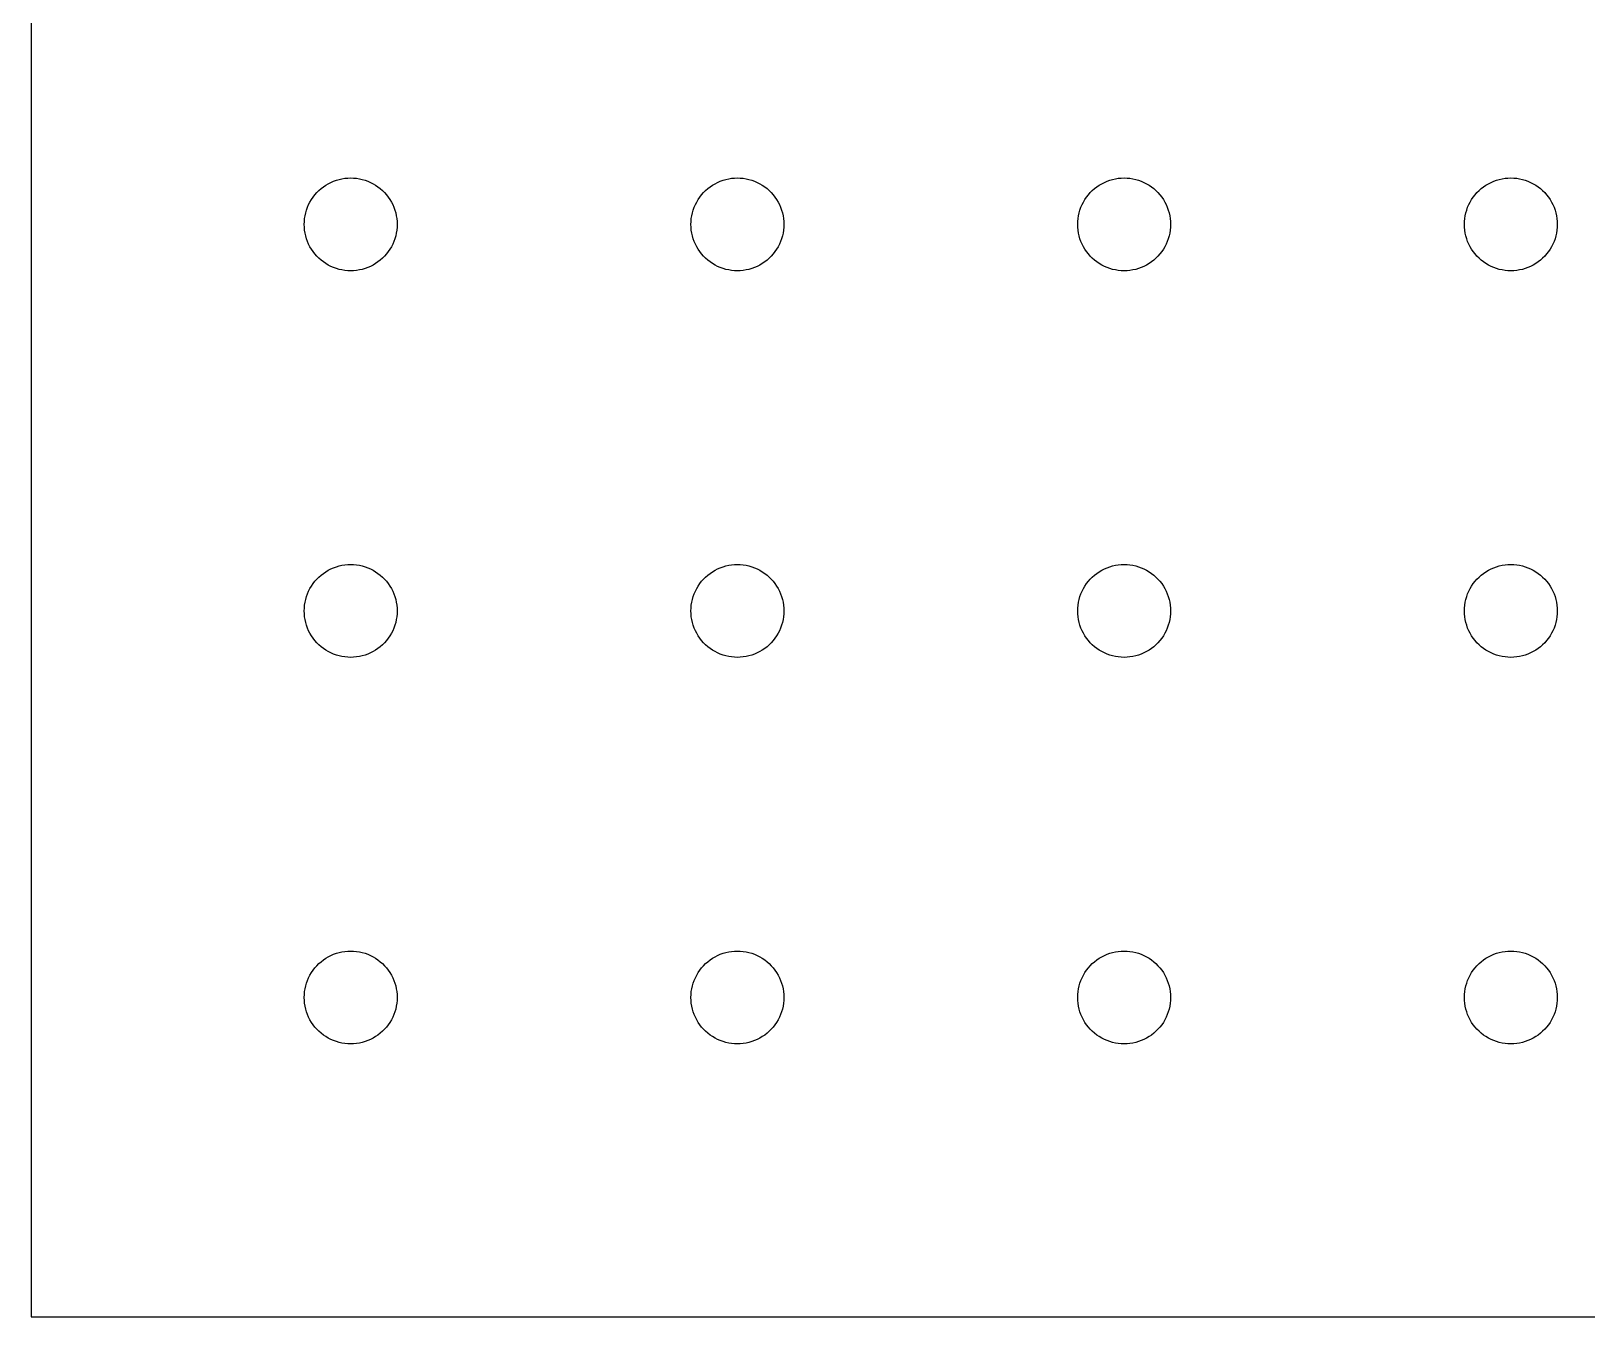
# Model space of a CAD drawing. Header units: metres. Extents: x 0 to 293, y 0 to 255.
# Drawn here: x 0 to 154.1, y 0 to 127.4 of the extents above; entities that cross this region are included whole.
import ezdxf

# ---------------------------------------------------------------- set-up
doc = ezdxf.new("R2010")
doc.units = ezdxf.units.M

msp = doc.modelspace()

# ---------------------------------------------------------------- linework, layer by layer
for p, q in [((0, 254.8), (0, 0)), ((29.6914, 112.412), (29.9566, 112.527)), ((29.9566, 112.527), (30.2285, 112.625)), ((30.2285, 112.625), (30.506, 112.705)), ((30.506, 112.705), (30.788, 112.769)), ((30.788, 112.769), (31.0735, 112.814)), ((31.0735, 112.814), (31.3612, 112.841)), ((31.3612, 112.841), (31.65, 112.85)), ((31.65, 112.85), (31.9388, 112.841)), ((31.9388, 112.841), (32.2265, 112.814)), ((32.2265, 112.814), (32.5119, 112.769)), ((32.5119, 112.769), (32.794, 112.705)), ((32.794, 112.705), (33.0715, 112.625)), ((33.0715, 112.625), (33.3434, 112.527)), ((33.3434, 112.527), (33.6086, 112.412)), ((67.9914, 112.412), (68.2566, 112.527)), ((68.2566, 112.527), (68.5285, 112.625)), ((68.5285, 112.625), (68.806, 112.705)), ((68.806, 112.705), (69.088, 112.769)), ((69.088, 112.769), (69.3735, 112.814)), ((69.3735, 112.814), (69.6612, 112.841)), ((69.6612, 112.841), (69.95, 112.85)), ((69.95, 112.85), (70.2388, 112.841)), ((70.2388, 112.841), (70.5265, 112.814)), ((70.5265, 112.814), (70.812, 112.769)), ((70.812, 112.769), (71.094, 112.705)), ((71.094, 112.705), (71.3715, 112.625)), ((71.3715, 112.625), (71.6434, 112.527)), ((71.6434, 112.527), (71.9086, 112.412)), ((106.291, 112.412), (106.557, 112.527)), ((106.557, 112.527), (106.829, 112.625)), ((106.829, 112.625), (107.106, 112.705)), ((107.106, 112.705), (107.388, 112.769)), ((107.388, 112.769), (107.673, 112.814)), ((107.673, 112.814), (107.961, 112.841)), ((107.961, 112.841), (108.25, 112.85)), ((108.25, 112.85), (108.539, 112.841)), ((108.539, 112.841), (108.827, 112.814)), ((108.827, 112.814), (109.112, 112.769)), ((109.112, 112.769), (109.394, 112.705)), ((109.394, 112.705), (109.671, 112.625)), ((109.671, 112.625), (109.943, 112.527)), ((109.943, 112.527), (110.209, 112.412)), ((144.591, 112.412), (144.857, 112.527)), ((144.857, 112.527), (145.129, 112.625)), ((145.129, 112.625), (145.406, 112.705)), ((145.406, 112.705), (145.688, 112.769)), ((145.688, 112.769), (145.973, 112.814)), ((145.973, 112.814), (146.261, 112.841)), ((146.261, 112.841), (146.55, 112.85)), ((146.55, 112.85), (146.839, 112.841)), ((146.839, 112.841), (147.127, 112.814)), ((147.127, 112.814), (147.412, 112.769)), ((147.412, 112.769), (147.694, 112.705)), ((147.694, 112.705), (147.971, 112.625)), ((147.971, 112.625), (148.243, 112.527)), ((148.243, 112.527), (148.509, 112.412)), ((27.7661, 110.715), (27.9285, 110.954)), ((27.9285, 110.954), (28.1056, 111.182)), ((28.1056, 111.182), (28.2967, 111.399)), ((28.2967, 111.399), (28.5011, 111.603)), ((28.5011, 111.603), (28.7178, 111.794)), ((28.7178, 111.794), (28.9462, 111.971)), ((28.9462, 111.971), (29.1852, 112.134)), ((29.1852, 112.134), (29.4339, 112.281)), ((29.4339, 112.281), (29.6914, 112.412)), ((33.6086, 112.412), (33.8661, 112.281)), ((33.8661, 112.281), (34.1148, 112.134)), ((34.1148, 112.134), (34.3538, 111.971)), ((34.3538, 111.971), (34.5821, 111.794)), ((34.5821, 111.794), (34.7989, 111.603)), ((34.7989, 111.603), (35.0033, 111.399)), ((35.0033, 111.399), (35.1944, 111.182)), ((35.1944, 111.182), (35.3715, 110.954)), ((35.3715, 110.954), (35.5339, 110.715)), ((66.0661, 110.715), (66.2285, 110.954)), ((66.2285, 110.954), (66.4056, 111.182)), ((66.4056, 111.182), (66.5967, 111.399)), ((66.5967, 111.399), (66.8011, 111.603)), ((66.8011, 111.603), (67.0179, 111.794)), ((67.0179, 111.794), (67.2462, 111.971)), ((67.2462, 111.971), (67.4852, 112.134)), ((67.4852, 112.134), (67.7339, 112.281)), ((67.7339, 112.281), (67.9914, 112.412)), ((71.9086, 112.412), (72.1661, 112.281)), ((72.1661, 112.281), (72.4148, 112.134)), ((72.4148, 112.134), (72.6538, 111.971)), ((72.6538, 111.971), (72.8821, 111.794)), ((72.8821, 111.794), (73.0989, 111.603)), ((73.0989, 111.603), (73.3033, 111.399)), ((73.3033, 111.399), (73.4944, 111.182)), ((73.4944, 111.182), (73.6715, 110.954)), ((73.6715, 110.954), (73.8339, 110.715)), ((104.366, 110.715), (104.529, 110.954)), ((104.529, 110.954), (104.706, 111.182)), ((104.706, 111.182), (104.897, 111.399)), ((104.897, 111.399), (105.101, 111.603)), ((105.101, 111.603), (105.318, 111.794)), ((105.318, 111.794), (105.546, 111.971)), ((105.546, 111.971), (105.785, 112.134)), ((105.785, 112.134), (106.034, 112.281)), ((106.034, 112.281), (106.291, 112.412)), ((110.209, 112.412), (110.466, 112.281)), ((110.466, 112.281), (110.715, 112.134)), ((110.715, 112.134), (110.954, 111.971)), ((110.954, 111.971), (111.182, 111.794)), ((111.182, 111.794), (111.399, 111.603)), ((111.399, 111.603), (111.603, 111.399)), ((111.603, 111.399), (111.794, 111.182)), ((111.794, 111.182), (111.971, 110.954)), ((111.971, 110.954), (112.134, 110.715)), ((142.666, 110.715), (142.829, 110.954)), ((142.829, 110.954), (143.006, 111.182)), ((143.006, 111.182), (143.197, 111.399)), ((143.197, 111.399), (143.401, 111.603)), ((143.401, 111.603), (143.618, 111.794)), ((143.618, 111.794), (143.846, 111.971)), ((143.846, 111.971), (144.085, 112.134)), ((144.085, 112.134), (144.334, 112.281)), ((144.334, 112.281), (144.591, 112.412)), ((148.509, 112.412), (148.766, 112.281)), ((148.766, 112.281), (149.015, 112.134)), ((149.015, 112.134), (149.254, 111.971)), ((149.254, 111.971), (149.482, 111.794)), ((149.482, 111.794), (149.699, 111.603)), ((149.699, 111.603), (149.903, 111.399)), ((149.903, 111.399), (150.094, 111.182)), ((150.094, 111.182), (150.271, 110.954)), ((150.271, 110.954), (150.434, 110.715)), ((27.1945, 109.394), (27.2751, 109.671)), ((27.2751, 109.671), (27.373, 109.943)), ((27.373, 109.943), (27.4878, 110.209)), ((27.4878, 110.209), (27.619, 110.466)), ((27.619, 110.466), (27.7661, 110.715)), ((35.5339, 110.715), (35.681, 110.466)), ((35.681, 110.466), (35.8122, 110.209)), ((35.8122, 110.209), (35.927, 109.943)), ((35.927, 109.943), (36.0249, 109.671)), ((36.0249, 109.671), (36.1055, 109.394)), ((65.4945, 109.394), (65.5751, 109.671)), ((65.5751, 109.671), (65.673, 109.943)), ((65.673, 109.943), (65.7878, 110.209)), ((65.7878, 110.209), (65.919, 110.466)), ((65.919, 110.466), (66.0661, 110.715)), ((73.8339, 110.715), (73.981, 110.466)), ((73.981, 110.466), (74.1122, 110.209)), ((74.1122, 110.209), (74.227, 109.943)), ((74.227, 109.943), (74.3249, 109.671)), ((74.3249, 109.671), (74.4055, 109.394)), ((103.795, 109.394), (103.875, 109.671)), ((103.875, 109.671), (103.973, 109.943)), ((103.973, 109.943), (104.088, 110.209)), ((104.088, 110.209), (104.219, 110.466)), ((104.219, 110.466), (104.366, 110.715)), ((112.134, 110.715), (112.281, 110.466)), ((112.281, 110.466), (112.412, 110.209)), ((112.412, 110.209), (112.527, 109.943)), ((112.527, 109.943), (112.625, 109.671)), ((112.625, 109.671), (112.705, 109.394)), ((142.095, 109.394), (142.175, 109.671)), ((142.175, 109.671), (142.273, 109.943)), ((142.273, 109.943), (142.388, 110.209)), ((142.388, 110.209), (142.519, 110.466)), ((142.519, 110.466), (142.666, 110.715)), ((150.434, 110.715), (150.581, 110.466)), ((150.581, 110.466), (150.712, 110.209)), ((150.712, 110.209), (150.827, 109.943)), ((150.827, 109.943), (150.925, 109.671)), ((150.925, 109.671), (151.005, 109.394)), ((27.05, 108.25), (27.0591, 108.539)), ((27.0591, 107.961), (27.05, 108.25)), ((27.0591, 108.539), (27.0863, 108.827)), ((27.0863, 107.673), (27.0591, 107.961)), ((27.0863, 108.827), (27.1315, 109.112)), ((27.1315, 109.112), (27.1945, 109.394)), ((36.1055, 109.394), (36.1685, 109.112)), ((36.1685, 109.112), (36.2137, 108.827)), ((36.2137, 108.827), (36.2409, 108.539)), ((36.2409, 107.961), (36.2137, 107.673)), ((36.2409, 108.539), (36.25, 108.25)), ((36.25, 108.25), (36.2409, 107.961)), ((65.35, 108.25), (65.3591, 108.539)), ((65.3591, 107.961), (65.35, 108.25)), ((65.3591, 108.539), (65.3863, 108.827)), ((65.3863, 107.673), (65.3591, 107.961)), ((65.3863, 108.827), (65.4315, 109.112)), ((65.4315, 109.112), (65.4945, 109.394)), ((74.4055, 109.394), (74.4685, 109.112)), ((74.4685, 109.112), (74.5137, 108.827)), ((74.5137, 108.827), (74.5409, 108.539)), ((74.5409, 107.961), (74.5137, 107.673)), ((74.5409, 108.539), (74.55, 108.25)), ((74.55, 108.25), (74.5409, 107.961)), ((103.65, 108.25), (103.659, 108.539)), ((103.659, 107.961), (103.65, 108.25)), ((103.659, 108.539), (103.686, 108.827)), ((103.686, 107.673), (103.659, 107.961)), ((103.686, 108.827), (103.731, 109.112)), ((103.731, 109.112), (103.795, 109.394)), ((112.705, 109.394), (112.769, 109.112)), ((112.769, 109.112), (112.814, 108.827)), ((112.814, 108.827), (112.841, 108.539)), ((112.841, 107.961), (112.814, 107.673)), ((112.841, 108.539), (112.85, 108.25)), ((112.85, 108.25), (112.841, 107.961)), ((141.95, 108.25), (141.959, 108.539)), ((141.959, 107.961), (141.95, 108.25)), ((141.959, 108.539), (141.986, 108.827)), ((141.986, 107.673), (141.959, 107.961)), ((141.986, 108.827), (142.031, 109.112)), ((142.031, 109.112), (142.095, 109.394)), ((151.005, 109.394), (151.069, 109.112)), ((151.069, 109.112), (151.114, 108.827)), ((151.114, 108.827), (151.141, 108.539)), ((151.141, 107.961), (151.114, 107.673)), ((151.141, 108.539), (151.15, 108.25)), ((151.15, 108.25), (151.141, 107.961)), ((27.1315, 107.388), (27.0863, 107.673)), ((27.1945, 107.106), (27.1315, 107.388)), ((27.2751, 106.829), (27.1945, 107.106)), ((27.373, 106.557), (27.2751, 106.829)), ((27.4878, 106.291), (27.373, 106.557)), ((35.927, 106.557), (35.8122, 106.291)), ((36.0249, 106.829), (35.927, 106.557)), ((36.1055, 107.106), (36.0249, 106.829)), ((36.1685, 107.388), (36.1055, 107.106)), ((36.2137, 107.673), (36.1685, 107.388)), ((65.4315, 107.388), (65.3863, 107.673)), ((65.4945, 107.106), (65.4315, 107.388)), ((65.5751, 106.829), (65.4945, 107.106)), ((65.673, 106.557), (65.5751, 106.829)), ((65.7878, 106.291), (65.673, 106.557)), ((74.227, 106.557), (74.1122, 106.291)), ((74.3249, 106.829), (74.227, 106.557)), ((74.4055, 107.106), (74.3249, 106.829)), ((74.4685, 107.388), (74.4055, 107.106)), ((74.5137, 107.673), (74.4685, 107.388)), ((103.731, 107.388), (103.686, 107.673)), ((103.795, 107.106), (103.731, 107.388)), ((103.875, 106.829), (103.795, 107.106)), ((103.973, 106.557), (103.875, 106.829)), ((104.088, 106.291), (103.973, 106.557)), ((112.527, 106.557), (112.412, 106.291)), ((112.625, 106.829), (112.527, 106.557)), ((112.705, 107.106), (112.625, 106.829)), ((112.769, 107.388), (112.705, 107.106)), ((112.814, 107.673), (112.769, 107.388)), ((142.031, 107.388), (141.986, 107.673)), ((142.095, 107.106), (142.031, 107.388)), ((142.175, 106.829), (142.095, 107.106)), ((142.273, 106.557), (142.175, 106.829)), ((142.388, 106.291), (142.273, 106.557)), ((150.827, 106.557), (150.712, 106.291)), ((150.925, 106.829), (150.827, 106.557)), ((151.005, 107.106), (150.925, 106.829)), ((151.069, 107.388), (151.005, 107.106)), ((151.114, 107.673), (151.069, 107.388)), ((27.619, 106.034), (27.4878, 106.291)), ((27.7661, 105.785), (27.619, 106.034)), ((27.9285, 105.546), (27.7661, 105.785)), ((28.1056, 105.318), (27.9285, 105.546)), ((28.2967, 105.101), (28.1056, 105.318)), ((28.5011, 104.897), (28.2967, 105.101)), ((28.7178, 104.706), (28.5011, 104.897)), ((34.7989, 104.897), (34.5821, 104.706)), ((35.0033, 105.101), (34.7989, 104.897)), ((35.1944, 105.318), (35.0033, 105.101)), ((35.3715, 105.546), (35.1944, 105.318)), ((35.5339, 105.785), (35.3715, 105.546)), ((35.681, 106.034), (35.5339, 105.785)), ((35.8122, 106.291), (35.681, 106.034)), ((65.919, 106.034), (65.7878, 106.291)), ((66.0661, 105.785), (65.919, 106.034)), ((66.2285, 105.546), (66.0661, 105.785)), ((66.4056, 105.318), (66.2285, 105.546)), ((66.5967, 105.101), (66.4056, 105.318)), ((66.8011, 104.897), (66.5967, 105.101)), ((67.0179, 104.706), (66.8011, 104.897)), ((73.0989, 104.897), (72.8821, 104.706)), ((73.3033, 105.101), (73.0989, 104.897)), ((73.4944, 105.318), (73.3033, 105.101)), ((73.6715, 105.546), (73.4944, 105.318)), ((73.8339, 105.785), (73.6715, 105.546)), ((73.981, 106.034), (73.8339, 105.785)), ((74.1122, 106.291), (73.981, 106.034)), ((104.219, 106.034), (104.088, 106.291)), ((104.366, 105.785), (104.219, 106.034)), ((104.529, 105.546), (104.366, 105.785)), ((104.706, 105.318), (104.529, 105.546)), ((104.897, 105.101), (104.706, 105.318)), ((105.101, 104.897), (104.897, 105.101)), ((105.318, 104.706), (105.101, 104.897)), ((111.399, 104.897), (111.182, 104.706)), ((111.603, 105.101), (111.399, 104.897)), ((111.794, 105.318), (111.603, 105.101)), ((111.971, 105.546), (111.794, 105.318)), ((112.134, 105.785), (111.971, 105.546)), ((112.281, 106.034), (112.134, 105.785)), ((112.412, 106.291), (112.281, 106.034)), ((142.519, 106.034), (142.388, 106.291)), ((142.666, 105.785), (142.519, 106.034)), ((142.829, 105.546), (142.666, 105.785)), ((143.006, 105.318), (142.829, 105.546)), ((143.197, 105.101), (143.006, 105.318)), ((143.401, 104.897), (143.197, 105.101)), ((143.618, 104.706), (143.401, 104.897)), ((149.699, 104.897), (149.482, 104.706)), ((149.903, 105.101), (149.699, 104.897)), ((150.094, 105.318), (149.903, 105.101)), ((150.271, 105.546), (150.094, 105.318)), ((150.434, 105.785), (150.271, 105.546)), ((150.581, 106.034), (150.434, 105.785)), ((150.712, 106.291), (150.581, 106.034)), ((28.9462, 104.529), (28.7178, 104.706)), ((29.1852, 104.366), (28.9462, 104.529)), ((29.4339, 104.219), (29.1852, 104.366)), ((29.6914, 104.088), (29.4339, 104.219)), ((29.9566, 103.973), (29.6914, 104.088)), ((30.2285, 103.875), (29.9566, 103.973)), ((30.506, 103.795), (30.2285, 103.875)), ((30.788, 103.731), (30.506, 103.795)), ((31.0735, 103.686), (30.788, 103.731)), ((31.3612, 103.659), (31.0735, 103.686)), ((31.65, 103.65), (31.3612, 103.659)), ((31.9388, 103.659), (31.65, 103.65)), ((32.2265, 103.686), (31.9388, 103.659)), ((32.5119, 103.731), (32.2265, 103.686)), ((32.794, 103.795), (32.5119, 103.731)), ((33.0715, 103.875), (32.794, 103.795)), ((33.3434, 103.973), (33.0715, 103.875)), ((33.6086, 104.088), (33.3434, 103.973)), ((33.8661, 104.219), (33.6086, 104.088)), ((34.1148, 104.366), (33.8661, 104.219)), ((34.3538, 104.529), (34.1148, 104.366)), ((34.5821, 104.706), (34.3538, 104.529)), ((67.2462, 104.529), (67.0179, 104.706)), ((67.4852, 104.366), (67.2462, 104.529)), ((67.7339, 104.219), (67.4852, 104.366)), ((67.9914, 104.088), (67.7339, 104.219)), ((68.2566, 103.973), (67.9914, 104.088)), ((68.5285, 103.875), (68.2566, 103.973)), ((68.806, 103.795), (68.5285, 103.875)), ((69.088, 103.731), (68.806, 103.795)), ((69.3735, 103.686), (69.088, 103.731)), ((69.6612, 103.659), (69.3735, 103.686)), ((69.95, 103.65), (69.6612, 103.659)), ((70.2388, 103.659), (69.95, 103.65)), ((70.5265, 103.686), (70.2388, 103.659)), ((70.812, 103.731), (70.5265, 103.686)), ((71.094, 103.795), (70.812, 103.731)), ((71.3715, 103.875), (71.094, 103.795)), ((71.6434, 103.973), (71.3715, 103.875)), ((71.9086, 104.088), (71.6434, 103.973)), ((72.1661, 104.219), (71.9086, 104.088)), ((72.4148, 104.366), (72.1661, 104.219)), ((72.6538, 104.529), (72.4148, 104.366)), ((72.8821, 104.706), (72.6538, 104.529)), ((105.546, 104.529), (105.318, 104.706)), ((105.785, 104.366), (105.546, 104.529)), ((106.034, 104.219), (105.785, 104.366)), ((106.291, 104.088), (106.034, 104.219)), ((106.557, 103.973), (106.291, 104.088)), ((106.829, 103.875), (106.557, 103.973)), ((107.106, 103.795), (106.829, 103.875)), ((107.388, 103.731), (107.106, 103.795)), ((107.673, 103.686), (107.388, 103.731)), ((107.961, 103.659), (107.673, 103.686)), ((108.25, 103.65), (107.961, 103.659)), ((108.539, 103.659), (108.25, 103.65)), ((108.827, 103.686), (108.539, 103.659)), ((109.112, 103.731), (108.827, 103.686)), ((109.394, 103.795), (109.112, 103.731)), ((109.671, 103.875), (109.394, 103.795)), ((109.943, 103.973), (109.671, 103.875)), ((110.209, 104.088), (109.943, 103.973)), ((110.466, 104.219), (110.209, 104.088)), ((110.715, 104.366), (110.466, 104.219)), ((110.954, 104.529), (110.715, 104.366)), ((111.182, 104.706), (110.954, 104.529)), ((143.846, 104.529), (143.618, 104.706)), ((144.085, 104.366), (143.846, 104.529)), ((144.334, 104.219), (144.085, 104.366)), ((144.591, 104.088), (144.334, 104.219)), ((144.857, 103.973), (144.591, 104.088)), ((145.129, 103.875), (144.857, 103.973)), ((145.406, 103.795), (145.129, 103.875)), ((145.688, 103.731), (145.406, 103.795)), ((145.973, 103.686), (145.688, 103.731)), ((146.261, 103.659), (145.973, 103.686)), ((146.55, 103.65), (146.261, 103.659)), ((146.839, 103.659), (146.55, 103.65)), ((147.127, 103.686), (146.839, 103.659)), ((147.412, 103.731), (147.127, 103.686)), ((147.694, 103.795), (147.412, 103.731)), ((147.971, 103.875), (147.694, 103.795)), ((148.243, 103.973), (147.971, 103.875)), ((148.509, 104.088), (148.243, 103.973)), ((148.766, 104.219), (148.509, 104.088)), ((149.015, 104.366), (148.766, 104.219)), ((149.254, 104.529), (149.015, 104.366)), ((149.482, 104.706), (149.254, 104.529)), ((29.1852, 73.8339), (29.4339, 73.981)), ((29.4339, 73.981), (29.6914, 74.1122)), ((29.6914, 74.1122), (29.9566, 74.227)), ((29.9566, 74.227), (30.2285, 74.3249)), ((30.2285, 74.3249), (30.506, 74.4055)), ((30.506, 74.4055), (30.788, 74.4685)), ((30.788, 74.4685), (31.0735, 74.5137)), ((31.0735, 74.5137), (31.3612, 74.5409)), ((31.3612, 74.5409), (31.65, 74.55)), ((31.65, 74.55), (31.9388, 74.5409)), ((31.9388, 74.5409), (32.2265, 74.5137)), ((32.2265, 74.5137), (32.5119, 74.4685)), ((32.5119, 74.4685), (32.794, 74.4055)), ((32.794, 74.4055), (33.0715, 74.3249)), ((33.0715, 74.3249), (33.3434, 74.227)), ((33.3434, 74.227), (33.6086, 74.1122)), ((33.6086, 74.1122), (33.8661, 73.981)), ((33.8661, 73.981), (34.1148, 73.8339)), ((67.4852, 73.8339), (67.7339, 73.981)), ((67.7339, 73.981), (67.9914, 74.1122)), ((67.9914, 74.1122), (68.2566, 74.227)), ((68.2566, 74.227), (68.5285, 74.3249)), ((68.5285, 74.3249), (68.806, 74.4055)), ((68.806, 74.4055), (69.088, 74.4685)), ((69.088, 74.4685), (69.3735, 74.5137)), ((69.3735, 74.5137), (69.6612, 74.5409)), ((69.6612, 74.5409), (69.95, 74.55)), ((69.95, 74.55), (70.2388, 74.5409)), ((70.2388, 74.5409), (70.5265, 74.5137)), ((70.5265, 74.5137), (70.812, 74.4685)), ((70.812, 74.4685), (71.094, 74.4055)), ((71.094, 74.4055), (71.3715, 74.3249)), ((71.3715, 74.3249), (71.6434, 74.227)), ((71.6434, 74.227), (71.9086, 74.1122)), ((71.9086, 74.1122), (72.1661, 73.981)), ((72.1661, 73.981), (72.4148, 73.8339)), ((105.785, 73.8339), (106.034, 73.981)), ((106.034, 73.981), (106.291, 74.1122)), ((106.291, 74.1122), (106.557, 74.227)), ((106.557, 74.227), (106.829, 74.3249)), ((106.829, 74.3249), (107.106, 74.4055)), ((107.106, 74.4055), (107.388, 74.4685)), ((107.388, 74.4685), (107.673, 74.5137)), ((107.673, 74.5137), (107.961, 74.5409)), ((107.961, 74.5409), (108.25, 74.55)), ((108.25, 74.55), (108.539, 74.5409)), ((108.539, 74.5409), (108.827, 74.5137)), ((108.827, 74.5137), (109.112, 74.4685)), ((109.112, 74.4685), (109.394, 74.4055)), ((109.394, 74.4055), (109.671, 74.3249)), ((109.671, 74.3249), (109.943, 74.227)), ((109.943, 74.227), (110.209, 74.1122)), ((110.209, 74.1122), (110.466, 73.981)), ((110.466, 73.981), (110.715, 73.8339)), ((144.085, 73.8339), (144.334, 73.981)), ((144.334, 73.981), (144.591, 74.1122)), ((144.591, 74.1122), (144.857, 74.227)), ((144.857, 74.227), (145.129, 74.3249)), ((145.129, 74.3249), (145.406, 74.4055)), ((145.406, 74.4055), (145.688, 74.4685)), ((145.688, 74.4685), (145.973, 74.5137)), ((145.973, 74.5137), (146.261, 74.5409)), ((146.261, 74.5409), (146.55, 74.55)), ((146.55, 74.55), (146.839, 74.5409)), ((146.839, 74.5409), (147.127, 74.5137)), ((147.127, 74.5137), (147.412, 74.4685)), ((147.412, 74.4685), (147.694, 74.4055)), ((147.694, 74.4055), (147.971, 74.3249)), ((147.971, 74.3249), (148.243, 74.227)), ((148.243, 74.227), (148.509, 74.1122)), ((148.509, 74.1122), (148.766, 73.981)), ((148.766, 73.981), (149.015, 73.8339)), ((27.7661, 72.4148), (27.9285, 72.6538)), ((27.9285, 72.6538), (28.1056, 72.8821)), ((28.1056, 72.8821), (28.2967, 73.0989)), ((28.2967, 73.0989), (28.5011, 73.3033)), ((28.5011, 73.3033), (28.7178, 73.4944)), ((28.7178, 73.4944), (28.9462, 73.6715)), ((28.9462, 73.6715), (29.1852, 73.8339)), ((34.1148, 73.8339), (34.3538, 73.6715)), ((34.3538, 73.6715), (34.5821, 73.4944)), ((34.5821, 73.4944), (34.7989, 73.3033)), ((34.7989, 73.3033), (35.0033, 73.0989)), ((35.0033, 73.0989), (35.1944, 72.8821)), ((35.1944, 72.8821), (35.3715, 72.6538)), ((35.3715, 72.6538), (35.5339, 72.4148)), ((66.0661, 72.4148), (66.2285, 72.6538)), ((66.2285, 72.6538), (66.4056, 72.8821)), ((66.4056, 72.8821), (66.5967, 73.0989)), ((66.5967, 73.0989), (66.8011, 73.3033)), ((66.8011, 73.3033), (67.0179, 73.4944)), ((67.0179, 73.4944), (67.2462, 73.6715)), ((67.2462, 73.6715), (67.4852, 73.8339)), ((72.4148, 73.8339), (72.6538, 73.6715)), ((72.6538, 73.6715), (72.8821, 73.4944)), ((72.8821, 73.4944), (73.0989, 73.3033)), ((73.0989, 73.3033), (73.3033, 73.0989)), ((73.3033, 73.0989), (73.4944, 72.8821)), ((73.4944, 72.8821), (73.6715, 72.6538)), ((73.6715, 72.6538), (73.8339, 72.4148)), ((104.366, 72.4148), (104.529, 72.6538)), ((104.529, 72.6538), (104.706, 72.8821)), ((104.706, 72.8821), (104.897, 73.0989)), ((104.897, 73.0989), (105.101, 73.3033)), ((105.101, 73.3033), (105.318, 73.4944)), ((105.318, 73.4944), (105.546, 73.6715)), ((105.546, 73.6715), (105.785, 73.8339)), ((110.715, 73.8339), (110.954, 73.6715)), ((110.954, 73.6715), (111.182, 73.4944)), ((111.182, 73.4944), (111.399, 73.3033)), ((111.399, 73.3033), (111.603, 73.0989)), ((111.603, 73.0989), (111.794, 72.8821)), ((111.794, 72.8821), (111.971, 72.6538)), ((111.971, 72.6538), (112.134, 72.4148)), ((142.666, 72.4148), (142.829, 72.6538)), ((142.829, 72.6538), (143.006, 72.8821)), ((143.006, 72.8821), (143.197, 73.0989)), ((143.197, 73.0989), (143.401, 73.3033)), ((143.401, 73.3033), (143.618, 73.4944)), ((143.618, 73.4944), (143.846, 73.6715)), ((143.846, 73.6715), (144.085, 73.8339)), ((149.015, 73.8339), (149.254, 73.6715)), ((149.254, 73.6715), (149.482, 73.4944)), ((149.482, 73.4944), (149.699, 73.3033)), ((149.699, 73.3033), (149.903, 73.0989)), ((149.903, 73.0989), (150.094, 72.8821)), ((150.094, 72.8821), (150.271, 72.6538)), ((150.271, 72.6538), (150.434, 72.4148)), ((27.1315, 70.812), (27.1945, 71.094)), ((27.1945, 71.094), (27.2751, 71.3715)), ((27.2751, 71.3715), (27.373, 71.6434)), ((27.373, 71.6434), (27.4878, 71.9086)), ((27.4878, 71.9086), (27.619, 72.1661)), ((27.619, 72.1661), (27.7661, 72.4148)), ((35.5339, 72.4148), (35.681, 72.1661)), ((35.681, 72.1661), (35.8122, 71.9086)), ((35.8122, 71.9086), (35.927, 71.6434)), ((35.927, 71.6434), (36.0249, 71.3715)), ((36.0249, 71.3715), (36.1055, 71.094)), ((36.1055, 71.094), (36.1685, 70.812)), ((65.4315, 70.812), (65.4945, 71.094)), ((65.4945, 71.094), (65.5751, 71.3715)), ((65.5751, 71.3715), (65.673, 71.6434)), ((65.673, 71.6434), (65.7878, 71.9086)), ((65.7878, 71.9086), (65.919, 72.1661)), ((65.919, 72.1661), (66.0661, 72.4148)), ((73.8339, 72.4148), (73.981, 72.1661)), ((73.981, 72.1661), (74.1122, 71.9086)), ((74.1122, 71.9086), (74.227, 71.6434)), ((74.227, 71.6434), (74.3249, 71.3715)), ((74.3249, 71.3715), (74.4055, 71.094)), ((74.4055, 71.094), (74.4685, 70.812)), ((103.731, 70.812), (103.795, 71.094)), ((103.795, 71.094), (103.875, 71.3715)), ((103.875, 71.3715), (103.973, 71.6434)), ((103.973, 71.6434), (104.088, 71.9086)), ((104.088, 71.9086), (104.219, 72.1661)), ((104.219, 72.1661), (104.366, 72.4148)), ((112.134, 72.4148), (112.281, 72.1661)), ((112.281, 72.1661), (112.412, 71.9086)), ((112.412, 71.9086), (112.527, 71.6434)), ((112.527, 71.6434), (112.625, 71.3715)), ((112.625, 71.3715), (112.705, 71.094)), ((112.705, 71.094), (112.769, 70.812)), ((142.031, 70.812), (142.095, 71.094)), ((142.095, 71.094), (142.175, 71.3715)), ((142.175, 71.3715), (142.273, 71.6434)), ((142.273, 71.6434), (142.388, 71.9086)), ((142.388, 71.9086), (142.519, 72.1661)), ((142.519, 72.1661), (142.666, 72.4148)), ((150.434, 72.4148), (150.581, 72.1661)), ((150.581, 72.1661), (150.712, 71.9086)), ((150.712, 71.9086), (150.827, 71.6434)), ((150.827, 71.6434), (150.925, 71.3715)), ((150.925, 71.3715), (151.005, 71.094)), ((151.005, 71.094), (151.069, 70.812)), ((27.05, 69.95), (27.0591, 70.2388)), ((27.0591, 69.6612), (27.05, 69.95)), ((27.0591, 70.2388), (27.0863, 70.5265)), ((27.0863, 69.3735), (27.0591, 69.6612)), ((27.0863, 70.5265), (27.1315, 70.812)), ((27.1315, 69.088), (27.0863, 69.3735)), ((36.1685, 70.812), (36.2137, 70.5265)), ((36.2137, 69.3735), (36.1685, 69.088)), ((36.2137, 70.5265), (36.2409, 70.2388)), ((36.2409, 69.6612), (36.2137, 69.3735)), ((36.2409, 70.2388), (36.25, 69.95)), ((36.25, 69.95), (36.2409, 69.6612)), ((65.35, 69.95), (65.3591, 70.2388)), ((65.3591, 69.6612), (65.35, 69.95)), ((65.3591, 70.2388), (65.3863, 70.5265)), ((65.3863, 69.3735), (65.3591, 69.6612)), ((65.3863, 70.5265), (65.4315, 70.812)), ((65.4315, 69.088), (65.3863, 69.3735)), ((74.4685, 70.812), (74.5137, 70.5265)), ((74.5137, 69.3735), (74.4685, 69.088)), ((74.5137, 70.5265), (74.5409, 70.2388)), ((74.5409, 69.6612), (74.5137, 69.3735)), ((74.5409, 70.2388), (74.55, 69.95)), ((74.55, 69.95), (74.5409, 69.6612)), ((103.65, 69.95), (103.659, 70.2388)), ((103.659, 69.6612), (103.65, 69.95)), ((103.659, 70.2388), (103.686, 70.5265)), ((103.686, 69.3735), (103.659, 69.6612)), ((103.686, 70.5265), (103.731, 70.812)), ((103.731, 69.088), (103.686, 69.3735)), ((112.769, 70.812), (112.814, 70.5265)), ((112.814, 69.3735), (112.769, 69.088)), ((112.814, 70.5265), (112.841, 70.2388)), ((112.841, 69.6612), (112.814, 69.3735)), ((112.841, 70.2388), (112.85, 69.95)), ((112.85, 69.95), (112.841, 69.6612)), ((141.95, 69.95), (141.959, 70.2388)), ((141.959, 69.6612), (141.95, 69.95)), ((141.959, 70.2388), (141.986, 70.5265)), ((141.986, 69.3735), (141.959, 69.6612)), ((141.986, 70.5265), (142.031, 70.812)), ((142.031, 69.088), (141.986, 69.3735)), ((151.069, 70.812), (151.114, 70.5265)), ((151.114, 69.3735), (151.069, 69.088)), ((151.114, 70.5265), (151.141, 70.2388)), ((151.141, 69.6612), (151.114, 69.3735)), ((151.141, 70.2388), (151.15, 69.95)), ((151.15, 69.95), (151.141, 69.6612)), ((27.1945, 68.806), (27.1315, 69.088)), ((27.2751, 68.5285), (27.1945, 68.806)), ((27.373, 68.2566), (27.2751, 68.5285)), ((27.4878, 67.9914), (27.373, 68.2566)), ((27.619, 67.7339), (27.4878, 67.9914)), ((35.8122, 67.9914), (35.681, 67.7339)), ((35.927, 68.2566), (35.8122, 67.9914)), ((36.0249, 68.5285), (35.927, 68.2566)), ((36.1055, 68.806), (36.0249, 68.5285)), ((36.1685, 69.088), (36.1055, 68.806)), ((65.4945, 68.806), (65.4315, 69.088)), ((65.5751, 68.5285), (65.4945, 68.806)), ((65.673, 68.2566), (65.5751, 68.5285)), ((65.7878, 67.9914), (65.673, 68.2566)), ((65.919, 67.7339), (65.7878, 67.9914)), ((74.1122, 67.9914), (73.981, 67.7339)), ((74.227, 68.2566), (74.1122, 67.9914)), ((74.3249, 68.5285), (74.227, 68.2566)), ((74.4055, 68.806), (74.3249, 68.5285)), ((74.4685, 69.088), (74.4055, 68.806)), ((103.795, 68.806), (103.731, 69.088)), ((103.875, 68.5285), (103.795, 68.806)), ((103.973, 68.2566), (103.875, 68.5285)), ((104.088, 67.9914), (103.973, 68.2566)), ((104.219, 67.7339), (104.088, 67.9914)), ((112.412, 67.9914), (112.281, 67.7339)), ((112.527, 68.2566), (112.412, 67.9914)), ((112.625, 68.5285), (112.527, 68.2566)), ((112.705, 68.806), (112.625, 68.5285)), ((112.769, 69.088), (112.705, 68.806)), ((142.095, 68.806), (142.031, 69.088)), ((142.175, 68.5285), (142.095, 68.806)), ((142.273, 68.2566), (142.175, 68.5285)), ((142.388, 67.9914), (142.273, 68.2566)), ((142.519, 67.7339), (142.388, 67.9914)), ((150.712, 67.9914), (150.581, 67.7339)), ((150.827, 68.2566), (150.712, 67.9914)), ((150.925, 68.5285), (150.827, 68.2566)), ((151.005, 68.806), (150.925, 68.5285)), ((151.069, 69.088), (151.005, 68.806)), ((27.7661, 67.4852), (27.619, 67.7339)), ((27.9285, 67.2462), (27.7661, 67.4852)), ((28.1056, 67.0179), (27.9285, 67.2462)), ((28.2967, 66.8011), (28.1056, 67.0179)), ((28.5011, 66.5967), (28.2967, 66.8011)), ((28.7178, 66.4056), (28.5011, 66.5967)), ((28.9462, 66.2285), (28.7178, 66.4056)), ((34.5821, 66.4056), (34.3538, 66.2285)), ((34.7989, 66.5967), (34.5821, 66.4056)), ((35.0033, 66.8011), (34.7989, 66.5967)), ((35.1944, 67.0179), (35.0033, 66.8011)), ((35.3715, 67.2462), (35.1944, 67.0179)), ((35.5339, 67.4852), (35.3715, 67.2462)), ((35.681, 67.7339), (35.5339, 67.4852)), ((66.0661, 67.4852), (65.919, 67.7339)), ((66.2285, 67.2462), (66.0661, 67.4852)), ((66.4056, 67.0179), (66.2285, 67.2462)), ((66.5967, 66.8011), (66.4056, 67.0179)), ((66.8011, 66.5967), (66.5967, 66.8011)), ((67.0179, 66.4056), (66.8011, 66.5967)), ((67.2462, 66.2285), (67.0179, 66.4056)), ((72.8821, 66.4056), (72.6538, 66.2285)), ((73.0989, 66.5967), (72.8821, 66.4056)), ((73.3033, 66.8011), (73.0989, 66.5967)), ((73.4944, 67.0179), (73.3033, 66.8011)), ((73.6715, 67.2462), (73.4944, 67.0179)), ((73.8339, 67.4852), (73.6715, 67.2462)), ((73.981, 67.7339), (73.8339, 67.4852)), ((104.366, 67.4852), (104.219, 67.7339)), ((104.529, 67.2462), (104.366, 67.4852)), ((104.706, 67.0179), (104.529, 67.2462)), ((104.897, 66.8011), (104.706, 67.0179)), ((105.101, 66.5967), (104.897, 66.8011)), ((105.318, 66.4056), (105.101, 66.5967)), ((105.546, 66.2285), (105.318, 66.4056)), ((111.182, 66.4056), (110.954, 66.2285)), ((111.399, 66.5967), (111.182, 66.4056)), ((111.603, 66.8011), (111.399, 66.5967)), ((111.794, 67.0179), (111.603, 66.8011)), ((111.971, 67.2462), (111.794, 67.0179)), ((112.134, 67.4852), (111.971, 67.2462)), ((112.281, 67.7339), (112.134, 67.4852)), ((142.666, 67.4852), (142.519, 67.7339)), ((142.829, 67.2462), (142.666, 67.4852)), ((143.006, 67.0179), (142.829, 67.2462)), ((143.197, 66.8011), (143.006, 67.0179)), ((143.401, 66.5967), (143.197, 66.8011)), ((143.618, 66.4056), (143.401, 66.5967)), ((143.846, 66.2285), (143.618, 66.4056)), ((149.482, 66.4056), (149.254, 66.2285)), ((149.699, 66.5967), (149.482, 66.4056)), ((149.903, 66.8011), (149.699, 66.5967)), ((150.094, 67.0179), (149.903, 66.8011)), ((150.271, 67.2462), (150.094, 67.0179)), ((150.434, 67.4852), (150.271, 67.2462)), ((150.581, 67.7339), (150.434, 67.4852)), ((29.1852, 66.0661), (28.9462, 66.2285)), ((29.4339, 65.919), (29.1852, 66.0661)), ((29.6914, 65.7878), (29.4339, 65.919)), ((29.9566, 65.673), (29.6914, 65.7878)), ((30.2285, 65.5751), (29.9566, 65.673)), ((30.506, 65.4945), (30.2285, 65.5751)), ((30.788, 65.4315), (30.506, 65.4945)), ((31.0735, 65.3863), (30.788, 65.4315)), ((31.3612, 65.3591), (31.0735, 65.3863)), ((31.65, 65.35), (31.3612, 65.3591)), ((31.9388, 65.3591), (31.65, 65.35)), ((32.2265, 65.3863), (31.9388, 65.3591)), ((32.5119, 65.4315), (32.2265, 65.3863)), ((32.794, 65.4945), (32.5119, 65.4315)), ((33.0715, 65.5751), (32.794, 65.4945)), ((33.3434, 65.673), (33.0715, 65.5751)), ((33.6086, 65.7878), (33.3434, 65.673)), ((33.8661, 65.919), (33.6086, 65.7878)), ((34.1148, 66.0661), (33.8661, 65.919)), ((34.3538, 66.2285), (34.1148, 66.0661)), ((67.4852, 66.0661), (67.2462, 66.2285)), ((67.7339, 65.919), (67.4852, 66.0661)), ((67.9914, 65.7878), (67.7339, 65.919)), ((68.2566, 65.673), (67.9914, 65.7878)), ((68.5285, 65.5751), (68.2566, 65.673)), ((68.806, 65.4945), (68.5285, 65.5751)), ((69.088, 65.4315), (68.806, 65.4945)), ((69.3735, 65.3863), (69.088, 65.4315)), ((69.6612, 65.3591), (69.3735, 65.3863)), ((69.95, 65.35), (69.6612, 65.3591)), ((70.2388, 65.3591), (69.95, 65.35)), ((70.5265, 65.3863), (70.2388, 65.3591)), ((70.812, 65.4315), (70.5265, 65.3863)), ((71.094, 65.4945), (70.812, 65.4315)), ((71.3715, 65.5751), (71.094, 65.4945)), ((71.6434, 65.673), (71.3715, 65.5751)), ((71.9086, 65.7878), (71.6434, 65.673)), ((72.1661, 65.919), (71.9086, 65.7878)), ((72.4148, 66.0661), (72.1661, 65.919)), ((72.6538, 66.2285), (72.4148, 66.0661)), ((105.785, 66.0661), (105.546, 66.2285)), ((106.034, 65.919), (105.785, 66.0661)), ((106.291, 65.7878), (106.034, 65.919)), ((106.557, 65.673), (106.291, 65.7878)), ((106.829, 65.5751), (106.557, 65.673)), ((107.106, 65.4945), (106.829, 65.5751)), ((107.388, 65.4315), (107.106, 65.4945)), ((107.673, 65.3863), (107.388, 65.4315)), ((107.961, 65.3591), (107.673, 65.3863)), ((108.25, 65.35), (107.961, 65.3591)), ((108.539, 65.3591), (108.25, 65.35)), ((108.827, 65.3863), (108.539, 65.3591)), ((109.112, 65.4315), (108.827, 65.3863)), ((109.394, 65.4945), (109.112, 65.4315)), ((109.671, 65.5751), (109.394, 65.4945)), ((109.943, 65.673), (109.671, 65.5751)), ((110.209, 65.7878), (109.943, 65.673)), ((110.466, 65.919), (110.209, 65.7878)), ((110.715, 66.0661), (110.466, 65.919)), ((110.954, 66.2285), (110.715, 66.0661)), ((144.085, 66.0661), (143.846, 66.2285)), ((144.334, 65.919), (144.085, 66.0661)), ((144.591, 65.7878), (144.334, 65.919)), ((144.857, 65.673), (144.591, 65.7878)), ((145.129, 65.5751), (144.857, 65.673)), ((145.406, 65.4945), (145.129, 65.5751)), ((145.688, 65.4315), (145.406, 65.4945)), ((145.973, 65.3863), (145.688, 65.4315)), ((146.261, 65.3591), (145.973, 65.3863)), ((146.55, 65.35), (146.261, 65.3591)), ((146.839, 65.3591), (146.55, 65.35)), ((147.127, 65.3863), (146.839, 65.3591)), ((147.412, 65.4315), (147.127, 65.3863)), ((147.694, 65.4945), (147.412, 65.4315)), ((147.971, 65.5751), (147.694, 65.4945)), ((148.243, 65.673), (147.971, 65.5751)), ((148.509, 65.7878), (148.243, 65.673)), ((148.766, 65.919), (148.509, 65.7878)), ((149.015, 66.0661), (148.766, 65.919)), ((149.254, 66.2285), (149.015, 66.0661)), ((28.9462, 35.3715), (29.1852, 35.5339)), ((29.1852, 35.5339), (29.4339, 35.681)), ((29.4339, 35.681), (29.6914, 35.8122)), ((29.6914, 35.8122), (29.9566, 35.927)), ((29.9566, 35.927), (30.2285, 36.0249)), ((30.2285, 36.0249), (30.506, 36.1055)), ((30.506, 36.1055), (30.788, 36.1685)), ((30.788, 36.1685), (31.0735, 36.2137)), ((31.0735, 36.2137), (31.3612, 36.2409)), ((31.3612, 36.2409), (31.65, 36.25)), ((31.65, 36.25), (31.9388, 36.2409)), ((31.9388, 36.2409), (32.2265, 36.2137)), ((32.2265, 36.2137), (32.5119, 36.1685)), ((32.5119, 36.1685), (32.794, 36.1055)), ((32.794, 36.1055), (33.0715, 36.0249)), ((33.0715, 36.0249), (33.3434, 35.927)), ((33.3434, 35.927), (33.6086, 35.8122)), ((33.6086, 35.8122), (33.8661, 35.681)), ((33.8661, 35.681), (34.1148, 35.5339)), ((34.1148, 35.5339), (34.3538, 35.3715)), ((67.2462, 35.3715), (67.4852, 35.5339)), ((67.4852, 35.5339), (67.7339, 35.681)), ((67.7339, 35.681), (67.9914, 35.8122)), ((67.9914, 35.8122), (68.2566, 35.927)), ((68.2566, 35.927), (68.5285, 36.0249)), ((68.5285, 36.0249), (68.806, 36.1055)), ((68.806, 36.1055), (69.088, 36.1685)), ((69.088, 36.1685), (69.3735, 36.2137)), ((69.3735, 36.2137), (69.6612, 36.2409)), ((69.6612, 36.2409), (69.95, 36.25)), ((69.95, 36.25), (70.2388, 36.2409)), ((70.2388, 36.2409), (70.5265, 36.2137)), ((70.5265, 36.2137), (70.812, 36.1685)), ((70.812, 36.1685), (71.094, 36.1055)), ((71.094, 36.1055), (71.3715, 36.0249)), ((71.3715, 36.0249), (71.6434, 35.927)), ((71.6434, 35.927), (71.9086, 35.8122)), ((71.9086, 35.8122), (72.1661, 35.681)), ((72.1661, 35.681), (72.4148, 35.5339)), ((72.4148, 35.5339), (72.6538, 35.3715)), ((105.546, 35.3715), (105.785, 35.5339)), ((105.785, 35.5339), (106.034, 35.681)), ((106.034, 35.681), (106.291, 35.8122)), ((106.291, 35.8122), (106.557, 35.927)), ((106.557, 35.927), (106.829, 36.0249)), ((106.829, 36.0249), (107.106, 36.1055)), ((107.106, 36.1055), (107.388, 36.1685)), ((107.388, 36.1685), (107.673, 36.2137)), ((107.673, 36.2137), (107.961, 36.2409)), ((107.961, 36.2409), (108.25, 36.25)), ((108.25, 36.25), (108.539, 36.2409)), ((108.539, 36.2409), (108.827, 36.2137)), ((108.827, 36.2137), (109.112, 36.1685)), ((109.112, 36.1685), (109.394, 36.1055)), ((109.394, 36.1055), (109.671, 36.0249)), ((109.671, 36.0249), (109.943, 35.927)), ((109.943, 35.927), (110.209, 35.8122)), ((110.209, 35.8122), (110.466, 35.681)), ((110.466, 35.681), (110.715, 35.5339)), ((110.715, 35.5339), (110.954, 35.3715)), ((143.846, 35.3715), (144.085, 35.5339)), ((144.085, 35.5339), (144.334, 35.681)), ((144.334, 35.681), (144.591, 35.8122)), ((144.591, 35.8122), (144.857, 35.927)), ((144.857, 35.927), (145.129, 36.0249)), ((145.129, 36.0249), (145.406, 36.1055)), ((145.406, 36.1055), (145.688, 36.1685)), ((145.688, 36.1685), (145.973, 36.2137)), ((145.973, 36.2137), (146.261, 36.2409)), ((146.261, 36.2409), (146.55, 36.25)), ((146.55, 36.25), (146.839, 36.2409)), ((146.839, 36.2409), (147.127, 36.2137)), ((147.127, 36.2137), (147.412, 36.1685)), ((147.412, 36.1685), (147.694, 36.1055)), ((147.694, 36.1055), (147.971, 36.0249)), ((147.971, 36.0249), (148.243, 35.927)), ((148.243, 35.927), (148.509, 35.8122)), ((148.509, 35.8122), (148.766, 35.681)), ((148.766, 35.681), (149.015, 35.5339)), ((149.015, 35.5339), (149.254, 35.3715)), ((27.619, 33.8661), (27.7661, 34.1148)), ((27.7661, 34.1148), (27.9285, 34.3538)), ((27.9285, 34.3538), (28.1056, 34.5821)), ((28.1056, 34.5821), (28.2967, 34.7989)), ((28.2967, 34.7989), (28.5011, 35.0033)), ((28.5011, 35.0033), (28.7178, 35.1944)), ((28.7178, 35.1944), (28.9462, 35.3715)), ((34.3538, 35.3715), (34.5821, 35.1944)), ((34.5821, 35.1944), (34.7989, 35.0033)), ((34.7989, 35.0033), (35.0033, 34.7989)), ((35.0033, 34.7989), (35.1944, 34.5821)), ((35.1944, 34.5821), (35.3715, 34.3538)), ((35.3715, 34.3538), (35.5339, 34.1148)), ((35.5339, 34.1148), (35.681, 33.8661)), ((65.919, 33.8661), (66.0661, 34.1148)), ((66.0661, 34.1148), (66.2285, 34.3538)), ((66.2285, 34.3538), (66.4056, 34.5821)), ((66.4056, 34.5821), (66.5967, 34.7989)), ((66.5967, 34.7989), (66.8011, 35.0033)), ((66.8011, 35.0033), (67.0179, 35.1944)), ((67.0179, 35.1944), (67.2462, 35.3715)), ((72.6538, 35.3715), (72.8821, 35.1944)), ((72.8821, 35.1944), (73.0989, 35.0033)), ((73.0989, 35.0033), (73.3033, 34.7989)), ((73.3033, 34.7989), (73.4944, 34.5821)), ((73.4944, 34.5821), (73.6715, 34.3538)), ((73.6715, 34.3538), (73.8339, 34.1148)), ((73.8339, 34.1148), (73.981, 33.8661)), ((104.219, 33.8661), (104.366, 34.1148)), ((104.366, 34.1148), (104.529, 34.3538)), ((104.529, 34.3538), (104.706, 34.5821)), ((104.706, 34.5821), (104.897, 34.7989)), ((104.897, 34.7989), (105.101, 35.0033)), ((105.101, 35.0033), (105.318, 35.1944)), ((105.318, 35.1944), (105.546, 35.3715)), ((110.954, 35.3715), (111.182, 35.1944)), ((111.182, 35.1944), (111.399, 35.0033)), ((111.399, 35.0033), (111.603, 34.7989)), ((111.603, 34.7989), (111.794, 34.5821)), ((111.794, 34.5821), (111.971, 34.3538)), ((111.971, 34.3538), (112.134, 34.1148)), ((112.134, 34.1148), (112.281, 33.8661)), ((142.519, 33.8661), (142.666, 34.1148)), ((142.666, 34.1148), (142.829, 34.3538)), ((142.829, 34.3538), (143.006, 34.5821)), ((143.006, 34.5821), (143.197, 34.7989)), ((143.197, 34.7989), (143.401, 35.0033)), ((143.401, 35.0033), (143.618, 35.1944)), ((143.618, 35.1944), (143.846, 35.3715)), ((149.254, 35.3715), (149.482, 35.1944)), ((149.482, 35.1944), (149.699, 35.0033)), ((149.699, 35.0033), (149.903, 34.7989)), ((149.903, 34.7989), (150.094, 34.5821)), ((150.094, 34.5821), (150.271, 34.3538)), ((150.271, 34.3538), (150.434, 34.1148)), ((150.434, 34.1148), (150.581, 33.8661)), ((27.0863, 32.2265), (27.1315, 32.5119)), ((27.1315, 32.5119), (27.1945, 32.794)), ((27.1945, 32.794), (27.2751, 33.0715)), ((27.2751, 33.0715), (27.373, 33.3434)), ((27.373, 33.3434), (27.4878, 33.6086)), ((27.4878, 33.6086), (27.619, 33.8661)), ((35.681, 33.8661), (35.8122, 33.6086)), ((35.8122, 33.6086), (35.927, 33.3434)), ((35.927, 33.3434), (36.0249, 33.0715)), ((36.0249, 33.0715), (36.1055, 32.794)), ((36.1055, 32.794), (36.1685, 32.5119)), ((36.1685, 32.5119), (36.2137, 32.2265)), ((65.3863, 32.2265), (65.4315, 32.5119)), ((65.4315, 32.5119), (65.4945, 32.794)), ((65.4945, 32.794), (65.5751, 33.0715)), ((65.5751, 33.0715), (65.673, 33.3434)), ((65.673, 33.3434), (65.7878, 33.6086)), ((65.7878, 33.6086), (65.919, 33.8661)), ((73.981, 33.8661), (74.1122, 33.6086)), ((74.1122, 33.6086), (74.227, 33.3434)), ((74.227, 33.3434), (74.3249, 33.0715)), ((74.3249, 33.0715), (74.4055, 32.794)), ((74.4055, 32.794), (74.4685, 32.5119)), ((74.4685, 32.5119), (74.5137, 32.2265)), ((103.686, 32.2265), (103.731, 32.5119)), ((103.731, 32.5119), (103.795, 32.794)), ((103.795, 32.794), (103.875, 33.0715)), ((103.875, 33.0715), (103.973, 33.3434)), ((103.973, 33.3434), (104.088, 33.6086)), ((104.088, 33.6086), (104.219, 33.8661)), ((112.281, 33.8661), (112.412, 33.6086)), ((112.412, 33.6086), (112.527, 33.3434)), ((112.527, 33.3434), (112.625, 33.0715)), ((112.625, 33.0715), (112.705, 32.794)), ((112.705, 32.794), (112.769, 32.5119)), ((112.769, 32.5119), (112.814, 32.2265)), ((141.986, 32.2265), (142.031, 32.5119)), ((142.031, 32.5119), (142.095, 32.794)), ((142.095, 32.794), (142.175, 33.0715)), ((142.175, 33.0715), (142.273, 33.3434)), ((142.273, 33.3434), (142.388, 33.6086)), ((142.388, 33.6086), (142.519, 33.8661)), ((150.581, 33.8661), (150.712, 33.6086)), ((150.712, 33.6086), (150.827, 33.3434)), ((150.827, 33.3434), (150.925, 33.0715)), ((150.925, 33.0715), (151.005, 32.794)), ((151.005, 32.794), (151.069, 32.5119)), ((151.069, 32.5119), (151.114, 32.2265)), ((27.05, 31.65), (27.0591, 31.9388)), ((27.0591, 31.3612), (27.05, 31.65)), ((27.0591, 31.9388), (27.0863, 32.2265)), ((27.0863, 31.0735), (27.0591, 31.3612)), ((27.1315, 30.788), (27.0863, 31.0735)), ((36.2137, 31.0735), (36.1685, 30.788)), ((36.2137, 32.2265), (36.2409, 31.9388)), ((36.2409, 31.3612), (36.2137, 31.0735)), ((36.2409, 31.9388), (36.25, 31.65)), ((36.25, 31.65), (36.2409, 31.3612)), ((65.35, 31.65), (65.3591, 31.9388)), ((65.3591, 31.3612), (65.35, 31.65)), ((65.3591, 31.9388), (65.3863, 32.2265)), ((65.3863, 31.0735), (65.3591, 31.3612)), ((65.4315, 30.788), (65.3863, 31.0735)), ((74.5137, 31.0735), (74.4685, 30.788)), ((74.5137, 32.2265), (74.5409, 31.9388)), ((74.5409, 31.3612), (74.5137, 31.0735)), ((74.5409, 31.9388), (74.55, 31.65)), ((74.55, 31.65), (74.5409, 31.3612)), ((103.65, 31.65), (103.659, 31.9388)), ((103.659, 31.3612), (103.65, 31.65)), ((103.659, 31.9388), (103.686, 32.2265)), ((103.686, 31.0735), (103.659, 31.3612)), ((103.731, 30.788), (103.686, 31.0735)), ((112.814, 31.0735), (112.769, 30.788)), ((112.814, 32.2265), (112.841, 31.9388)), ((112.841, 31.3612), (112.814, 31.0735)), ((112.841, 31.9388), (112.85, 31.65)), ((112.85, 31.65), (112.841, 31.3612)), ((141.95, 31.65), (141.959, 31.9388)), ((141.959, 31.3612), (141.95, 31.65)), ((141.959, 31.9388), (141.986, 32.2265)), ((141.986, 31.0735), (141.959, 31.3612)), ((142.031, 30.788), (141.986, 31.0735)), ((151.114, 31.0735), (151.069, 30.788)), ((151.114, 32.2265), (151.141, 31.9388)), ((151.141, 31.3612), (151.114, 31.0735)), ((151.141, 31.9388), (151.15, 31.65)), ((151.15, 31.65), (151.141, 31.3612)), ((27.1945, 30.506), (27.1315, 30.788)), ((27.2751, 30.2285), (27.1945, 30.506)), ((27.373, 29.9566), (27.2751, 30.2285)), ((27.4878, 29.6914), (27.373, 29.9566)), ((27.619, 29.4339), (27.4878, 29.6914)), ((27.7661, 29.1852), (27.619, 29.4339)), ((35.681, 29.4339), (35.5339, 29.1852)), ((35.8122, 29.6914), (35.681, 29.4339)), ((35.927, 29.9566), (35.8122, 29.6914)), ((36.0249, 30.2285), (35.927, 29.9566)), ((36.1055, 30.506), (36.0249, 30.2285)), ((36.1685, 30.788), (36.1055, 30.506)), ((65.4945, 30.506), (65.4315, 30.788)), ((65.5751, 30.2285), (65.4945, 30.506)), ((65.673, 29.9566), (65.5751, 30.2285)), ((65.7878, 29.6914), (65.673, 29.9566)), ((65.919, 29.4339), (65.7878, 29.6914)), ((66.0661, 29.1852), (65.919, 29.4339)), ((73.981, 29.4339), (73.8339, 29.1852)), ((74.1122, 29.6914), (73.981, 29.4339)), ((74.227, 29.9566), (74.1122, 29.6914)), ((74.3249, 30.2285), (74.227, 29.9566)), ((74.4055, 30.506), (74.3249, 30.2285)), ((74.4685, 30.788), (74.4055, 30.506)), ((103.795, 30.506), (103.731, 30.788)), ((103.875, 30.2285), (103.795, 30.506)), ((103.973, 29.9566), (103.875, 30.2285)), ((104.088, 29.6914), (103.973, 29.9566)), ((104.219, 29.4339), (104.088, 29.6914)), ((104.366, 29.1852), (104.219, 29.4339)), ((112.281, 29.4339), (112.134, 29.1852)), ((112.412, 29.6914), (112.281, 29.4339)), ((112.527, 29.9566), (112.412, 29.6914)), ((112.625, 30.2285), (112.527, 29.9566)), ((112.705, 30.506), (112.625, 30.2285)), ((112.769, 30.788), (112.705, 30.506)), ((142.095, 30.506), (142.031, 30.788)), ((142.175, 30.2285), (142.095, 30.506)), ((142.273, 29.9566), (142.175, 30.2285)), ((142.388, 29.6914), (142.273, 29.9566)), ((142.519, 29.4339), (142.388, 29.6914)), ((142.666, 29.1852), (142.519, 29.4339)), ((150.581, 29.4339), (150.434, 29.1852)), ((150.712, 29.6914), (150.581, 29.4339)), ((150.827, 29.9566), (150.712, 29.6914)), ((150.925, 30.2285), (150.827, 29.9566)), ((151.005, 30.506), (150.925, 30.2285)), ((151.069, 30.788), (151.005, 30.506)), ((27.9285, 28.9462), (27.7661, 29.1852)), ((28.1056, 28.7178), (27.9285, 28.9462)), ((28.2967, 28.5011), (28.1056, 28.7178)), ((28.5011, 28.2967), (28.2967, 28.5011)), ((28.7178, 28.1056), (28.5011, 28.2967)), ((28.9462, 27.9285), (28.7178, 28.1056)), ((29.1852, 27.7661), (28.9462, 27.9285)), ((29.4339, 27.619), (29.1852, 27.7661)), ((34.1148, 27.7661), (33.8661, 27.619)), ((34.3538, 27.9285), (34.1148, 27.7661)), ((34.5821, 28.1056), (34.3538, 27.9285)), ((34.7989, 28.2967), (34.5821, 28.1056)), ((35.0033, 28.5011), (34.7989, 28.2967)), ((35.1944, 28.7178), (35.0033, 28.5011)), ((35.3715, 28.9462), (35.1944, 28.7178)), ((35.5339, 29.1852), (35.3715, 28.9462)), ((66.2285, 28.9462), (66.0661, 29.1852)), ((66.4056, 28.7178), (66.2285, 28.9462)), ((66.5967, 28.5011), (66.4056, 28.7178)), ((66.8011, 28.2967), (66.5967, 28.5011)), ((67.0179, 28.1056), (66.8011, 28.2967)), ((67.2462, 27.9285), (67.0179, 28.1056)), ((67.4852, 27.7661), (67.2462, 27.9285)), ((67.7339, 27.619), (67.4852, 27.7661)), ((72.4148, 27.7661), (72.1661, 27.619)), ((72.6538, 27.9285), (72.4148, 27.7661)), ((72.8821, 28.1056), (72.6538, 27.9285)), ((73.0989, 28.2967), (72.8821, 28.1056)), ((73.3033, 28.5011), (73.0989, 28.2967)), ((73.4944, 28.7178), (73.3033, 28.5011)), ((73.6715, 28.9462), (73.4944, 28.7178)), ((73.8339, 29.1852), (73.6715, 28.9462)), ((104.529, 28.9462), (104.366, 29.1852)), ((104.706, 28.7178), (104.529, 28.9462)), ((104.897, 28.5011), (104.706, 28.7178)), ((105.101, 28.2967), (104.897, 28.5011)), ((105.318, 28.1056), (105.101, 28.2967)), ((105.546, 27.9285), (105.318, 28.1056)), ((105.785, 27.7661), (105.546, 27.9285)), ((106.034, 27.619), (105.785, 27.7661)), ((110.715, 27.7661), (110.466, 27.619)), ((110.954, 27.9285), (110.715, 27.7661)), ((111.182, 28.1056), (110.954, 27.9285)), ((111.399, 28.2967), (111.182, 28.1056)), ((111.603, 28.5011), (111.399, 28.2967)), ((111.794, 28.7178), (111.603, 28.5011)), ((111.971, 28.9462), (111.794, 28.7178)), ((112.134, 29.1852), (111.971, 28.9462)), ((142.829, 28.9462), (142.666, 29.1852)), ((143.006, 28.7178), (142.829, 28.9462)), ((143.197, 28.5011), (143.006, 28.7178)), ((143.401, 28.2967), (143.197, 28.5011)), ((143.618, 28.1056), (143.401, 28.2967)), ((143.846, 27.9285), (143.618, 28.1056)), ((144.085, 27.7661), (143.846, 27.9285)), ((144.334, 27.619), (144.085, 27.7661)), ((149.015, 27.7661), (148.766, 27.619)), ((149.254, 27.9285), (149.015, 27.7661)), ((149.482, 28.1056), (149.254, 27.9285)), ((149.699, 28.2967), (149.482, 28.1056)), ((149.903, 28.5011), (149.699, 28.2967)), ((150.094, 28.7178), (149.903, 28.5011)), ((150.271, 28.9462), (150.094, 28.7178)), ((150.434, 29.1852), (150.271, 28.9462)), ((29.6914, 27.4878), (29.4339, 27.619)), ((29.9566, 27.373), (29.6914, 27.4878)), ((30.2285, 27.2751), (29.9566, 27.373)), ((30.506, 27.1945), (30.2285, 27.2751)), ((30.788, 27.1315), (30.506, 27.1945)), ((31.0735, 27.0863), (30.788, 27.1315)), ((31.3612, 27.0591), (31.0735, 27.0863)), ((31.65, 27.05), (31.3612, 27.0591)), ((31.9388, 27.0591), (31.65, 27.05)), ((32.2265, 27.0863), (31.9388, 27.0591)), ((32.5119, 27.1315), (32.2265, 27.0863)), ((32.794, 27.1945), (32.5119, 27.1315)), ((33.0715, 27.2751), (32.794, 27.1945)), ((33.3434, 27.373), (33.0715, 27.2751)), ((33.6086, 27.4878), (33.3434, 27.373)), ((33.8661, 27.619), (33.6086, 27.4878)), ((67.9914, 27.4878), (67.7339, 27.619)), ((68.2566, 27.373), (67.9914, 27.4878)), ((68.5285, 27.2751), (68.2566, 27.373)), ((68.806, 27.1945), (68.5285, 27.2751)), ((69.088, 27.1315), (68.806, 27.1945)), ((69.3735, 27.0863), (69.088, 27.1315)), ((69.6612, 27.0591), (69.3735, 27.0863)), ((69.95, 27.05), (69.6612, 27.0591)), ((70.2388, 27.0591), (69.95, 27.05)), ((70.5265, 27.0863), (70.2388, 27.0591)), ((70.812, 27.1315), (70.5265, 27.0863)), ((71.094, 27.1945), (70.812, 27.1315)), ((71.3715, 27.2751), (71.094, 27.1945)), ((71.6434, 27.373), (71.3715, 27.2751)), ((71.9086, 27.4878), (71.6434, 27.373)), ((72.1661, 27.619), (71.9086, 27.4878)), ((106.291, 27.4878), (106.034, 27.619)), ((106.557, 27.373), (106.291, 27.4878)), ((106.829, 27.2751), (106.557, 27.373)), ((107.106, 27.1945), (106.829, 27.2751)), ((107.388, 27.1315), (107.106, 27.1945)), ((107.673, 27.0863), (107.388, 27.1315)), ((107.961, 27.0591), (107.673, 27.0863)), ((108.25, 27.05), (107.961, 27.0591)), ((108.539, 27.0591), (108.25, 27.05)), ((108.827, 27.0863), (108.539, 27.0591)), ((109.112, 27.1315), (108.827, 27.0863)), ((109.394, 27.1945), (109.112, 27.1315)), ((109.671, 27.2751), (109.394, 27.1945)), ((109.943, 27.373), (109.671, 27.2751)), ((110.209, 27.4878), (109.943, 27.373)), ((110.466, 27.619), (110.209, 27.4878)), ((144.591, 27.4878), (144.334, 27.619)), ((144.857, 27.373), (144.591, 27.4878)), ((145.129, 27.2751), (144.857, 27.373)), ((145.406, 27.1945), (145.129, 27.2751)), ((145.688, 27.1315), (145.406, 27.1945)), ((145.973, 27.0863), (145.688, 27.1315)), ((146.261, 27.0591), (145.973, 27.0863)), ((146.55, 27.05), (146.261, 27.0591)), ((146.839, 27.0591), (146.55, 27.05)), ((147.127, 27.0863), (146.839, 27.0591)), ((147.412, 27.1315), (147.127, 27.0863)), ((147.694, 27.1945), (147.412, 27.1315)), ((147.971, 27.2751), (147.694, 27.1945)), ((148.243, 27.373), (147.971, 27.2751)), ((148.509, 27.4878), (148.243, 27.373)), ((148.766, 27.619), (148.509, 27.4878)), ((0, 0), (293.1, 0))]:
    msp.add_line(p, q)

doc.saveas('drawing.dxf')
